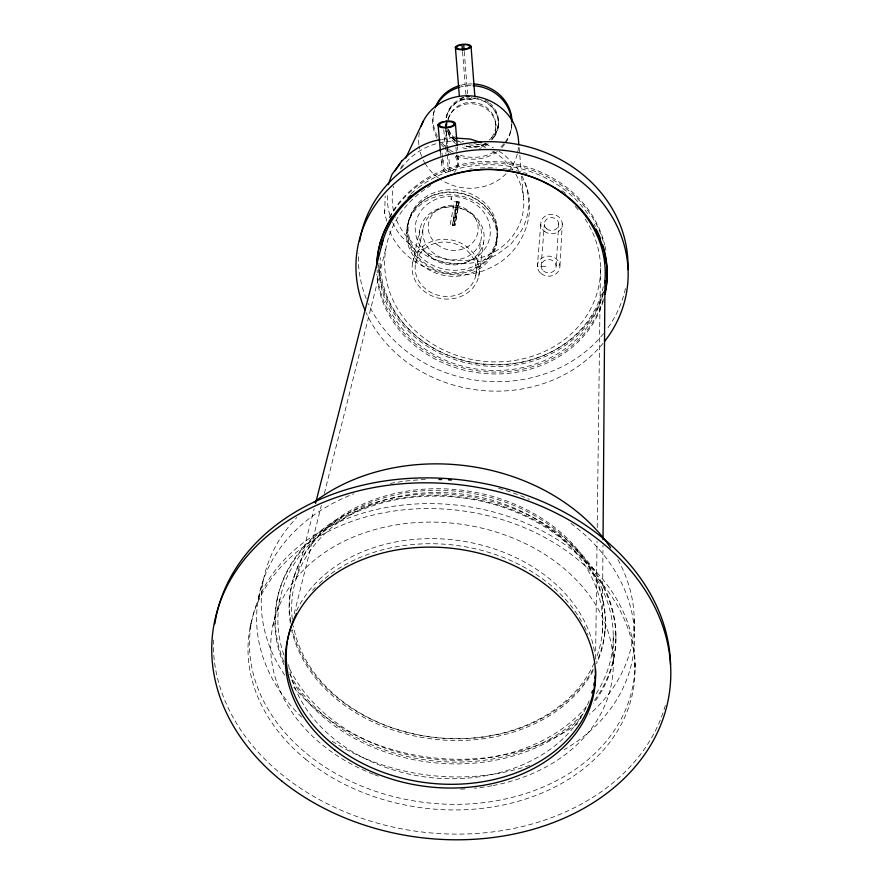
<?xml version="1.0" encoding="UTF-8"?>
<svg xmlns="http://www.w3.org/2000/svg" width="884" height="884" viewBox="0 0 884 884"><rect width="100%" height="100%" fill="white"/><g stroke="black" fill="none" stroke-linecap="round" stroke-linejoin="round"><path stroke-width="0.66" stroke-dasharray="4.42 3.31" d="M604.943 632.325L604.954 630.646M602.336 632.137L602.987 545.262M595.595 658.702L597.054 541.406M597.219 527.604L600.49 265.41M386.761 221.066L384.662 213.353L384.739 210.624M384.662 213.353L385.192 196.038M459.603 98.533L461.094 99.638L464.233 99.914L473.371 99.406L475.017 98.312M460.873 98.389L462.111 99.284L466.332 99.417M559.915 265.83L562.301 223.718M556.158 265.951L558.71 223.84M541.107 266.438L544.345 224.326M540.754 224.448L537.339 266.559L548.621 266.195M473.713 98.201L472.354 99.096L468.001 99.196L467.68 95.107M445.702 172.579C442.287 169.474 440.807 164.523 441.757 160.026M456.608 155.219C463.824 172.822 438.353 178.325 443.878 158.335M458.056 155.286C459.15 161.131 458.851 167.927 454.321 172.314M496.432 241.409A44.996 40.189 10.6 0 0 437.503 193.729A44.996 40.189 10.6 0 0 423.149 261.852A44.996 40.189 10.6 0 0 496.432 241.409L496.742 239.045A44.885 40.123 10.6 0 0 437.967 191.463A44.885 40.123 10.6 0 0 423.646 259.465A44.885 40.123 10.6 0 0 496.742 239.045M510.919 130.843L511.151 129.031M496.278 245.122A45.526 40.62 10.6 0 0 437.193 196.392A45.526 40.62 10.6 0 0 421.878 265.067A45.526 40.62 10.6 0 0 496.278 245.122L496.598 242.691A45.404 40.542 10.6 0 0 437.668 194.06A45.404 40.542 10.6 0 0 422.386 262.603A45.404 40.542 10.6 0 0 496.598 242.691M478.73 276.184A33.736 29.78 10.4 0 0 434.762 240.514A33.736 29.78 10.4 0 0 423.701 290.902A33.736 29.78 10.4 0 0 478.73 276.184L483.559 242.536A32.52 29.006 10.6 0 0 441.215 207.862A32.52 29.006 10.6 0 0 430.486 256.957A32.52 29.006 10.6 0 0 483.559 242.536M475.747 275.576A30.675 27.072 10.4 0 0 435.724 243.177A30.675 27.072 10.4 0 0 425.712 289.002A30.675 27.072 10.4 0 0 475.747 275.576L481.029 239.52A29.492 26.332 10.6 0 0 442.608 208.094A29.492 26.332 10.6 0 0 432.906 252.658A29.492 26.332 10.6 0 0 481.029 239.52M497.791 128.18L498.068 126.335M454.254 225.287L458.431 202.005L454.42 201.729L450.133 224.989L455.017 225.608L459.183 202.337L458.431 202.005M453.702 225.243L457.846 201.972M415.613 263.388L423.248 227.752M446.818 115.76L446.42 117.583A26.222 24.255 11.5 0 1 483.526 101.119A26.222 24.255 11.5 0 1 491.824 139.274M412.607 262.78L419.845 229.564M407.071 226.967L407.634 224.58M433.271 114.832L433.69 113.053M408.088 224.26L408.629 221.939M294.162 613.839L321.345 505.493M324.362 493.449L386.12 247.321M296.339 578.224L314.163 508.731M293.819 577.506L294.239 575.893M272.891 625.739L280.073 598.645M277.046 599.739L277.488 598.081M250.073 627.342L251.542 622.148M258.625 597.241L263.244 580.876M400.496 169.021L403.424 162.888M449.216 116.135L450.21 114.401M461.614 97.87L463.382 97.273M450.155 171.463L448.685 156.689M441.459 139.506L451.713 137.793L457.105 138.158M471.294 97.273L472.078 97.45M485.239 143.76L493.371 147.915M498.985 151.286L503.482 153.982L516.123 166.789A68.565 61.88 10.6 0 1 519.24 171.275M456.221 155.418L458.354 159.407L458.619 162.081M455.172 156.346L456.906 159.573L457.172 161.982M524.698 182.115C538.08 212.845 523.184 251.189 493.581 266.128C456.829 286.77 404.773 269.554 389.203 230.072M495.67 123.782L496.001 125.782M519.129 147.606L521.173 170.877M521.648 176.358L523.693 199.64M442.011 153.042L442.376 157.098M442.486 158.446L442.851 162.501M440.475 151.871L441.436 162.733M446.376 129.926L448.575 155.352M445.448 123.859L447.967 153.131M443.757 129.76L445.879 154.181M457.371 147.142L457.603 149.86M455.017 136.28L455.249 138.987M455.923 147.098L456.487 153.86M464.244 51.482L467.57 93.737M462.542 51.637L466.122 96.688M445.304 127.23L446.619 146.501M446.707 147.882L447.083 153.385M447.182 154.755L448.31 171.275M634.204 619.452L634.502 636.392M634.966 663.133L635.066 668.514M615.894 635.983L615.905 637.696M613.242 635.95L613.275 663.917M312.56 590.324A155.208 119.627 7.4 0 1 315.4 587.308M319.367 583.429A155.208 119.627 7.4 0 1 581.738 621.706M584.269 626.402A155.208 119.627 7.4 0 1 588.059 634.69M589.153 700.791A154.578 119.373 7.4 0 1 427.038 777.18A154.578 119.373 7.4 0 1 288.35 662.978M296.516 610.888A154.578 119.373 7.4 0 1 459.978 540.721A154.578 119.373 7.4 0 1 594.833 654.237M447.834 119.462A24.675 22.796 11.4 0 1 483.294 106.898A24.675 22.796 11.4 0 1 489.979 142.169M488.189 143.827A24.675 22.796 11.4 0 1 479.459 148.446M466.84 148.921A24.675 22.796 11.4 0 1 460.774 146.899M455.437 143.495A24.675 22.796 11.4 0 1 446.917 127.716M446.84 125.329A24.675 22.796 11.4 0 1 447.238 121.771M448.287 119.881A23.979 22.166 11.4 0 1 482.211 104.853A23.979 22.166 11.4 0 1 489.813 139.716M485.15 143.407A23.979 22.166 11.4 0 1 462.564 144.821M455.326 140.213A23.979 22.166 11.4 0 1 448.1 126.821M515.814 174.303A66.024 59.559 10.8 0 1 483.935 256.669A66.024 59.559 10.8 0 1 395.38 217.077M393.557 210.723A66.024 59.559 10.8 0 1 393.634 186.204M401.513 168.247A66.024 59.559 10.8 0 1 463.525 141.495M474.133 143.473A66.024 59.559 10.8 0 1 486.808 148.125M492.697 151.275A66.024 59.559 10.8 0 1 512.819 169.695M517.295 154.07A50.134 46.09 11.3 0 1 510.477 168.568M506.101 173.739A50.134 46.09 11.3 0 1 439.337 178.601M438.298 177.861A50.134 46.09 11.3 0 1 425.292 163.772M424.596 162.59A50.134 46.09 11.3 0 1 423.292 160.148M421.646 156.402A50.134 46.09 11.3 0 1 418.983 145.915M418.839 144.589A50.134 46.09 11.3 0 1 419.392 132.567M518.433 147.484A50.134 46.09 11.3 0 1 517.604 152.777M477.139 98.61A26.553 24.553 11.5 0 1 497.184 115.362A26.553 24.553 11.5 0 1 492.079 139.44M486.918 143.517A26.553 24.553 11.5 0 1 464.52 146.026M454.928 140.876A26.553 24.553 11.5 0 1 445.757 123.882M446.111 117.473A26.553 24.553 11.5 0 1 466.741 98.4M511.891 123.605A39.548 36.598 11.5 0 1 504.808 142.589M503.946 143.672A39.548 36.598 11.5 0 1 499.427 148.214M494.41 151.772A39.548 36.598 11.5 0 1 456.597 153.783M453.194 152.092A39.548 36.598 11.5 0 1 446.906 147.838M445.028 146.192A39.548 36.598 11.5 0 1 440.807 141.573M437.425 136.434A39.548 36.598 11.5 0 1 434.718 109.075M460.597 85.306A39.548 36.598 11.5 0 1 472.155 83.925M511.703 124.025A39.636 36.664 11.5 0 1 505.394 143.307M504.565 144.423A39.636 36.664 11.5 0 1 501.847 147.573M497.228 151.584A39.636 36.664 11.5 0 1 451.724 153.319M450.63 152.645A39.636 36.664 11.5 0 1 447.503 150.457M443.735 147.153A39.636 36.664 11.5 0 1 440.409 143.407M437.027 138.247A39.636 36.664 11.5 0 1 434.751 109.539M459.017 87.383A39.636 36.664 11.5 0 1 471.824 85.649M521.958 176.015A68.565 61.88 10.6 0 1 521.107 231.078L510.775 244.293L497.117 254.437A72.002 65.007 10.9 0 1 429.083 257.266L413.745 248.393L401.126 236.227A68.554 61.847 11 0 1 392.209 221.475M489.614 103.041A26.166 24.211 11.5 0 1 489.195 139.981M480.962 144.07A26.166 24.211 11.5 0 1 468.918 144.821M461.161 142.435A26.166 24.211 11.5 0 1 458.785 141.153M455.503 138.832A26.166 24.211 11.5 0 1 447.89 128.302M446.829 124.6A26.166 24.211 11.5 0 1 463.835 97.715M485.117 99.98A26.166 24.211 11.5 0 1 488.565 102.201M485.581 143.948A26.222 24.255 11.5 0 1 464.608 145.783M455.127 140.7A26.222 24.255 11.5 0 1 446.077 123.915M389.943 215.32A68.554 61.847 11 0 1 387.623 193.463M665.321 705.476A229.387 177.12 7.4 0 1 414.861 831.059A229.387 177.12 7.4 0 1 213.398 640.093M603.264 292.449A114.412 101.406 7.4 0 1 480.841 363.656A114.412 101.406 7.4 0 1 378.938 264.913M389.457 217.265A114.412 101.406 7.4 0 1 505.891 162.402A114.412 101.406 7.4 0 1 604.711 244.934M605.01 246.26A114.412 101.406 7.4 0 1 605.805 250.216M603.253 294.228A114.622 101.538 7.4 0 1 479.857 365.412A114.622 101.538 7.4 0 1 378.429 265.31M389.689 217.718A114.622 101.538 7.4 0 1 504.93 163.894A114.622 101.538 7.4 0 1 604.026 243.995M603.319 286.582A112.743 99.87 7.4 0 1 479.857 363.843A112.743 99.87 7.4 0 1 380.319 257.553M411.115 193.695A112.743 99.87 7.4 0 1 417.237 188.546M418.298 187.739A112.743 99.87 7.4 0 1 589.473 216.326M594.214 224.304A112.743 99.87 7.4 0 1 595.407 226.613M585.175 219.133A108.146 95.759 7.4 0 1 550.312 348.616A108.146 95.759 7.4 0 1 402.761 316.616A108.146 95.759 7.4 0 1 430.707 185.629M575.141 206.37A108.146 95.759 7.4 0 1 578.755 210.502M373.258 774.207A171.861 132.843 7.4 0 1 310.715 563.274A171.861 132.843 7.4 0 1 584.446 589.053A171.861 132.843 7.4 0 1 493.272 785.511M491.924 785.765A171.861 132.843 7.4 0 1 474.52 788.23M464.94 788.959A171.861 132.843 7.4 0 1 459.448 789.18M378.352 776.141A171.861 132.843 7.4 0 1 374.529 774.704M283.908 655.055A168.225 131.362 7.4 0 1 462.111 497.847A168.225 131.362 7.4 0 1 595.341 694.946M586.523 706.625A168.225 131.362 7.4 0 1 427.591 758.306A168.225 131.362 7.4 0 1 288.493 666.414M283.985 664.823A171.087 133.528 7.4 0 1 461.326 497.084A171.087 133.528 7.4 0 1 593.672 703.244M581.219 717.465A171.087 133.528 7.4 0 1 290.648 678.205M570.898 523.383A189.563 147.982 7.4 0 1 564.08 749.765M529.671 765.356A189.563 147.982 7.4 0 1 331.644 740.914M301.72 717.222A189.563 147.982 7.4 0 1 353.821 493.791M390.374 483.426A189.563 147.982 7.4 0 1 425.337 479.559M498.642 488.366A189.563 147.982 7.4 0 1 529.35 499.327M617.894 559.638A187.088 146.954 7.4 0 1 589.451 714.349M577.793 723.609A187.088 146.954 7.4 0 1 293.875 687.299M284.736 675.166A187.088 146.954 7.4 0 1 296.814 517.516M593.164 669.066A158.435 124.401 7.4 0 1 431.226 737.09A158.435 124.401 7.4 0 1 292.35 629.706M290.737 621.607A158.435 124.401 7.4 0 1 463.901 490.454A158.435 124.401 7.4 0 1 596.645 662.028M594.181 663.033A156.037 122.434 7.4 0 1 432.674 737.157A156.037 122.434 7.4 0 1 293.322 625.883M292.317 619.209A156.037 122.434 7.4 0 1 463.437 494.233A156.037 122.434 7.4 0 1 595.75 659.354M603.374 291.422A113.384 100.268 7.4 0 1 478.167 369.313A113.384 100.268 7.4 0 1 379.137 260.504M602.965 343.423A136.357 120.533 7.4 0 1 476.454 389.866A136.357 120.533 7.4 0 1 366.075 312.549M625.441 288.571A135.064 119.738 7.4 0 1 606.921 329.191M603.562 333.577A135.064 119.738 7.4 0 1 478.122 380.485A135.064 119.738 7.4 0 1 368.352 303.621M366.296 298.792A135.064 119.738 7.4 0 1 358.44 253.421M603.374 300.77A115.495 102.08 7.4 0 1 480.366 373.092A115.495 102.08 7.4 0 1 376.772 274.25M593.131 670.768A158.645 124.489 7.4 0 1 430.154 738.715A158.645 124.489 7.4 0 1 291.632 630.016M290.328 623.253A158.645 124.489 7.4 0 1 463.702 492.012A158.645 124.489 7.4 0 1 596.623 663.729M283.874 661.84A170.855 133.429 7.4 0 1 462.376 495.604A170.855 133.429 7.4 0 1 593.694 701.487M583.186 713.753A170.855 133.429 7.4 0 1 427.292 760.141A170.855 133.429 7.4 0 1 289.731 674.105M603.385 298.969A115.274 101.947 7.4 0 1 479.117 371.026A115.274 101.947 7.4 0 1 377.081 269.841M469.57 169.131A115.274 101.947 7.4 0 1 472.222 168.756M480.288 167.993A115.274 101.947 7.4 0 1 496.51 167.982M503.228 168.568A115.274 101.947 7.4 0 1 507.272 169.098M508.609 169.297A115.274 101.947 7.4 0 1 527.074 173.584M561.926 190.69A115.274 101.947 7.4 0 1 567.418 194.8M451.271 197.43L451.171 199.817L451.271 197.43M459.105 201.519L454.951 224.79L452.398 225.696L456.63 202.414L459.105 201.519M457.293 201.928L453.083 225.199L452.354 224.912L456.553 201.607L457.293 201.928M428.353 254.935A37.692 33.691 10.6 0 0 489.692 237.674A37.692 33.691 10.6 0 0 440.254 197.806A37.692 33.691 10.6 0 0 428.353 254.935M437.016 244.47A25.061 22.42 10.6 0 0 477.758 232.846A25.061 22.42 10.6 0 0 444.774 206.414A25.061 22.42 10.6 0 0 437.016 244.47M305.411 759.047A194.182 149.849 7.4 0 0 628.734 707.134A194.182 149.849 7.4 0 0 390.463 511.571A194.182 149.849 7.4 0 0 305.411 759.047M541.03 273.488A11.304 10.033 3.6 0 0 559.671 268.438A11.304 10.033 3.6 0 0 545.185 256.559A11.304 10.033 3.6 0 0 541.03 273.488M544.268 231.155A10.785 9.702 3.3 0 0 562.069 226.238A10.785 9.702 3.3 0 0 548.246 214.779A10.785 9.702 3.3 0 0 544.268 231.155M306.649 753.61A193.397 149.54 7.4 0 0 628.668 701.675A193.397 149.54 7.4 0 0 391.347 506.62A193.397 149.54 7.4 0 0 306.649 753.61M543.561 271.068A7.536 6.685 3.6 0 0 555.992 267.697A7.536 6.685 3.6 0 0 546.323 259.786A7.536 6.685 3.6 0 0 543.561 271.068M546.699 228.812A7.194 6.464 3.3 0 0 558.555 225.519A7.194 6.464 3.3 0 0 549.329 217.884A7.194 6.464 3.3 0 0 546.699 228.812"/><path stroke-width="1.33" d="M603.032 539.748L604.965 280.504M315.533 503.383L383.026 240.105M388.297 184.59L391.91 174.524L402.087 160.424M405.767 157.971L423.326 121.141M394.562 171.419L400.695 162.932M402.231 160.8C411.977 149.971 425.657 141.937 440.177 139.727M446.144 127.241L448.055 127.075A7.293 2.796 -4.8 0 0 453.039 122.533A7.293 2.796 -4.8 0 0 441.171 122.998A7.293 2.796 -4.8 0 0 444.287 127.219L445.304 127.23M457.105 138.158L470.111 139.053L481.46 142.589M466.332 96.466L469.139 96.754M518.886 144.865L518.532 140.755A50.134 46.09 11.3 0 0 475.106 96.378A50.134 46.09 11.3 0 0 421.171 126.08M438.066 124.732L440.475 151.871M455.448 124.047L457.26 145.783M455.382 47.294L459.371 96.223M464.133 50.112L463.702 44.664L465.371 44.664A6.564 2.276 -4.5 0 1 468.277 48.045A6.564 2.276 -4.5 0 1 457.592 48.521A6.564 2.276 -4.5 0 1 462.001 44.808L462.431 50.266M471.05 46.62A7.879 2.729 -4.5 0 1 458.818 49.537A7.879 2.729 -4.5 0 1 459.779 44.752A7.879 2.729 -4.5 0 1 471.05 46.62L474.907 96.953M595.54 668.868A155.208 119.627 7.4 0 1 433.348 783.5A155.208 119.627 7.4 0 1 287.433 641.077M287.665 639.751A155.208 119.627 7.4 0 1 296.538 613.408M594.291 682.559A154.578 119.373 7.4 0 1 593.783 685.233M592.545 690.503A154.578 119.373 7.4 0 1 591.805 693.1M595.208 675.785A154.578 119.373 7.4 0 1 594.91 678.503M435.171 107.771A39.548 36.598 11.5 0 1 459.371 85.66M473.459 83.969A39.548 36.598 11.5 0 1 511.935 122.224M436.42 105.749A39.636 36.664 11.5 0 1 459.017 87.383M473.139 85.704A39.636 36.664 11.5 0 1 511.626 121.285M445.216 121.196A8.752 3.359 -4.8 0 1 455.183 124.666A8.752 3.359 -4.8 0 1 441.171 127.395A8.752 3.359 -4.8 0 1 443.05 121.616M214.845 623.828A229.387 177.12 7.4 0 1 453.149 479.073A229.387 177.12 7.4 0 1 670.536 664.856M380.043 244.183A114.622 101.538 7.4 0 1 380.595 241.564M604.336 254.813A112.743 99.87 7.4 0 1 605.153 262.714M313.809 502.377A187.088 146.954 7.4 0 1 610.612 547.793M438.928 479.482A189.563 147.982 7.4 0 1 441.668 479.559M448.553 479.89A189.563 147.982 7.4 0 1 451.304 480.078M381.203 246.78A113.384 100.268 7.4 0 1 509.129 171.187A113.384 100.268 7.4 0 1 604.689 283.234M365.004 310.129A136.357 120.533 7.4 0 1 507.615 150.821A136.357 120.533 7.4 0 1 604.645 341.334M359.678 241.188A135.064 119.738 7.4 0 1 505.007 142.523A135.064 119.738 7.4 0 1 627.905 269.587M376.584 267.609A115.495 102.08 7.4 0 1 503.339 170.225A115.495 102.08 7.4 0 1 605.054 294.284M377.236 260.57A115.274 101.947 7.4 0 1 392.319 216.248M407.933 197.905A115.274 101.947 7.4 0 1 410.983 195.209M596.07 229.055A115.274 101.947 7.4 0 1 600.523 238.746M602.755 244.99A115.274 101.947 7.4 0 1 605.098 253.796M605.374 255.122A115.274 101.947 7.4 0 1 605.341 291.179M281.664 780.97A230.326 177.496 7.4 0 0 663.939 716.173A230.326 177.496 7.4 0 0 378.186 486.775A230.326 177.496 7.4 0 0 281.664 780.97M334.992 750.184A155.628 119.793 7.4 0 0 591.672 702.205A155.628 119.793 7.4 0 0 394.684 550.334A155.628 119.793 7.4 0 0 334.992 750.184"/></g></svg>
